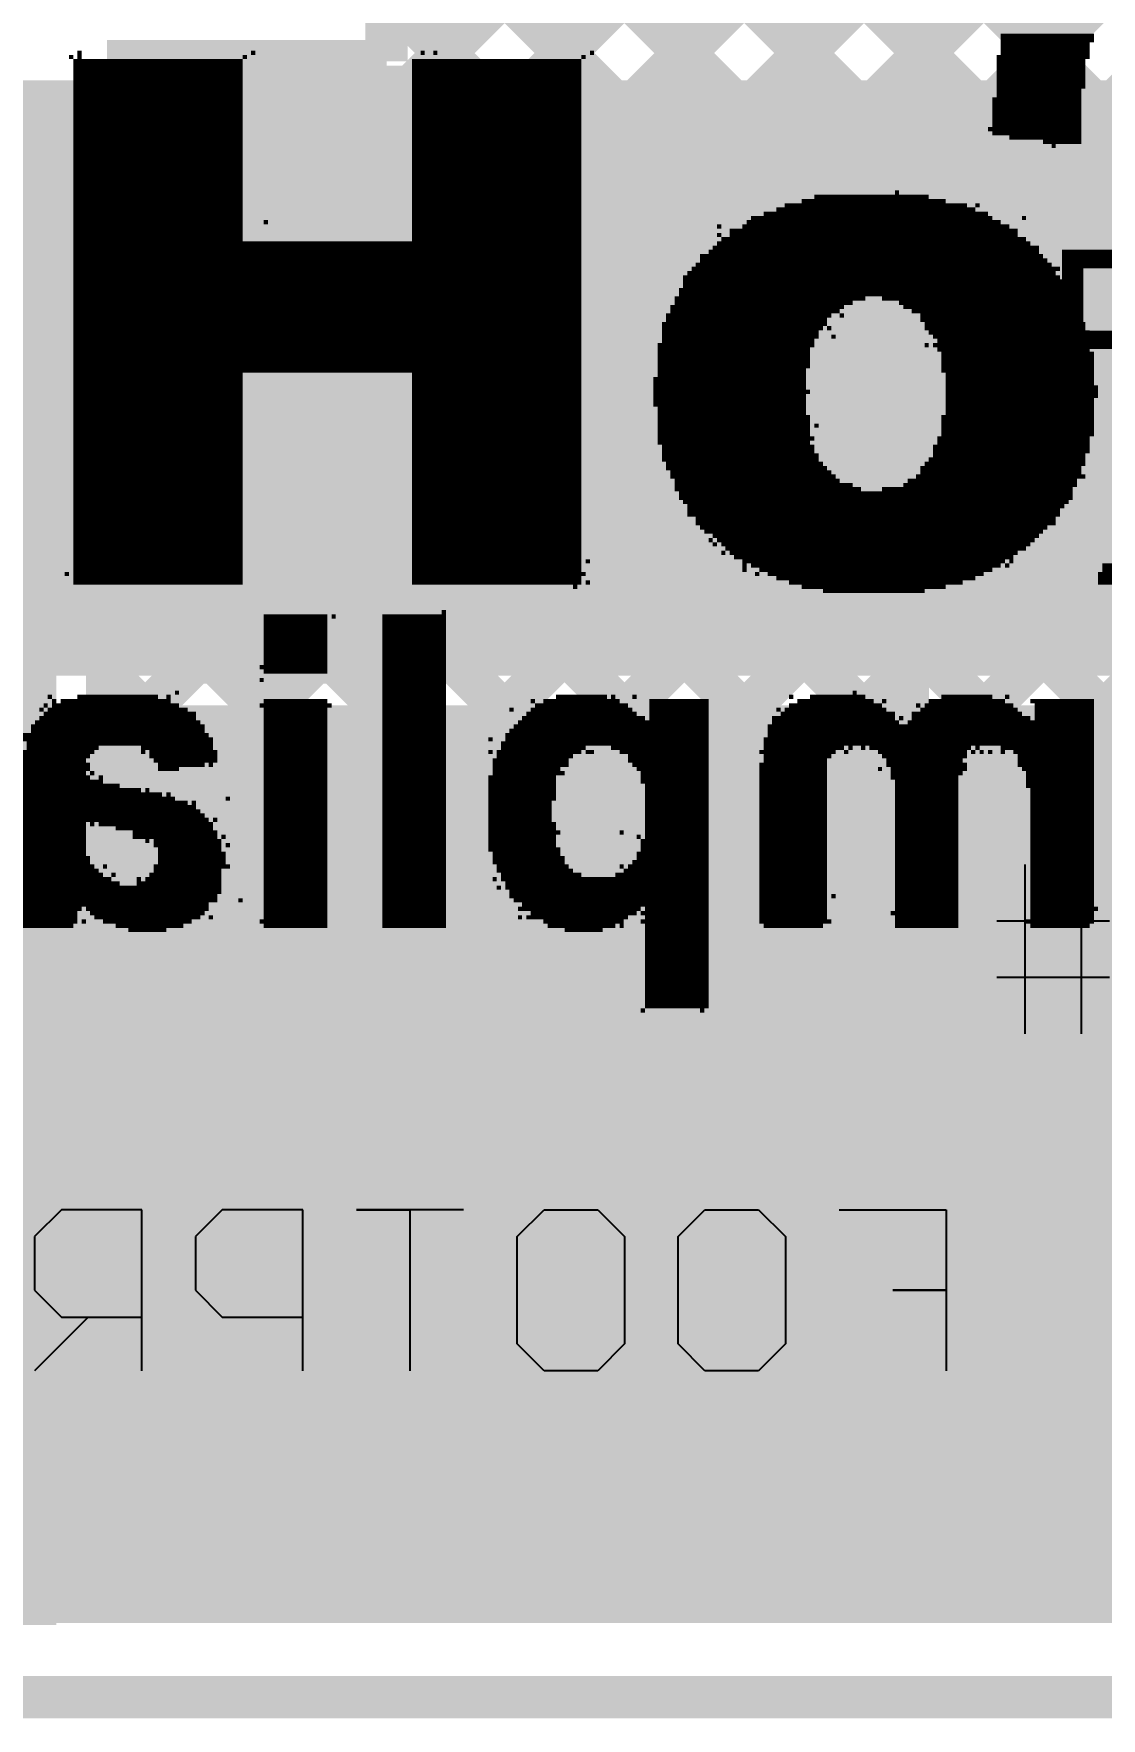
# Model space of a CAD drawing. Header units: millimetres. Extents: x 0.79 to 4.38, y 0.99 to 3.94.
# Drawn here: x 2.5617 to 2.8138, y 0.993 to 1.3905 of the extents above; entities that cross this region are included whole.
import ezdxf

# ---------------------------------------------------------------- set-up
doc = ezdxf.new("R2010")
doc.units = ezdxf.units.MM
doc.header["$MEASUREMENT"] = 0
for name, color, linetype in [('BottomLayer', 5, 'Continuous'), ('BottomOverlay', 54, 'Continuous'), ('Mechanical2', 216, 'Continuous'), ('TopLayer', 1, 'Continuous'), ('TopOverlay', 2, 'Continuous'), ('TopPaste', 8, 'Continuous'), ('TopSolder', 216, 'Continuous')]:
    doc.layers.add(name, color=color, linetype=linetype)

# ---------------------------------------------------------------- blocks, each defined once
blk = doc.blocks.new('16SVPF180M_6')
at = {"layer": 'TopLayer'}
for points in [[(-0.17913, -0.0315), (-0.04134, -0.0315), (-0.17913, 0.0315), (-0.04134, 0.0315)], [(0.04134, -0.0315), (0.17913, -0.0315), (0.04134, 0.0315), (0.17913, 0.0315)]]:
    blk.add_solid(points, dxfattribs=at)
at = {"layer": 'TopOverlay', "const_width": 0.01}
for points in [[(-0.131, 0.082), (-0.073, 0.14)], [(0.135, 0.14), (-0.073, 0.14)], [(0.135, 0.043), (0.135, 0.14)], [(-0.131, 0.041), (-0.131, 0.082)], [(-0.162, 0.0399), (-0.162, 0.0729)], [(-0.14588, 0.0555), (-0.176, 0.0555)], [(-0.131, -0.082), (-0.131, -0.043)], [(0.135, -0.129), (0.135, -0.043)]]:
    blk.add_lwpolyline(points, dxfattribs=at)
at = {"layer": 'TopPaste'}
for points in [[(-0.17913, -0.0315), (-0.04134, -0.0315), (-0.17913, 0.0315), (-0.04134, 0.0315)], [(0.04134, -0.0315), (0.17913, -0.0315), (0.04134, 0.0315), (0.17913, 0.0315)]]:
    blk.add_solid(points, dxfattribs=at)
at = {"layer": 'TopSolder'}
for points in [[(-0.18313, -0.0355), (-0.03734, -0.0355), (-0.18313, 0.0355), (-0.03734, 0.0355)], [(0.03734, -0.0355), (0.18313, -0.0355), (0.03734, 0.0355), (0.18313, 0.0355)]]:
    blk.add_solid(points, dxfattribs=at)
blk = doc.blocks.new('C__0402_217')
at = {"layer": 'TopLayer'}
for points in [[(-0.0095, -0.0125), (-0.0095, 0.0125), (-0.0275, -0.0125), (-0.0275, 0.0125)], [(0.0275, -0.0125), (0.0275, 0.0125), (0.0095, -0.0125), (0.0095, 0.0125)]]:
    blk.add_solid(points, dxfattribs=at)
at = {"layer": 'TopOverlay', "const_width": 0.005}
for points in [[(-0.0325, 0.0175), (-0.0085, 0.0175)], [(-0.0325, 0.0175), (-0.0325, -0.0175)], [(0.0085, 0.0175), (0.0325, 0.0175)], [(0.0325, 0.0175), (0.0325, -0.0175)], [(-0.0325, -0.0175), (-0.0085, -0.0175)], [(0.0085, -0.0175), (0.0325, -0.0175)]]:
    blk.add_lwpolyline(points, dxfattribs=at)
at = {"layer": 'TopPaste'}
for points in [[(-0.0095, -0.0125), (-0.0095, 0.0125), (-0.0275, -0.0125), (-0.0275, 0.0125)], [(0.0275, -0.0125), (0.0275, 0.0125), (0.0095, -0.0125), (0.0095, 0.0125)]]:
    blk.add_solid(points, dxfattribs=at)
at = {"layer": 'TopSolder'}
for points in [[(-0.0055, -0.0165), (-0.0055, 0.0165), (-0.0315, -0.0165), (-0.0315, 0.0165)], [(0.0315, -0.0165), (0.0315, 0.0165), (0.0055, -0.0165), (0.0055, 0.0165)]]:
    blk.add_solid(points, dxfattribs=at)

msp = doc.modelspace()

# ---------------------------------------------------------------- linework, layer by layer
at = {"layer": 'BottomLayer', "const_width": 0.01}
for points in [[(2.579, 1.22135), (3.00265, 1.645)], [(2.579, 1.24964), (2.97436, 1.645)], [(2.579, 1.19307), (3.03093, 1.645)], [(2.579, 1.30621), (2.91779, 1.645)], [(2.579, 1.27792), (2.94608, 1.645)], [(2.579, 1.16478), (3.05922, 1.645)], [(2.645, 1.384), (2.645, 1.645)], [(2.645, 1.54107), (3.16007, 1.026)], [(2.645, 1.51279), (3.13179, 1.026)], [(2.645, 1.48451), (3.10351, 1.026)], [(2.579, 1.1365), (2.917, 1.4745)], [(2.645, 1.45622), (3.07522, 1.026)], [(2.579, 1.10822), (2.917, 1.44622)], [(2.579, 1.07993), (2.93457, 1.4355)], [(2.579, 1.05165), (2.96285, 1.4355)], [(2.58164, 1.026), (2.99114, 1.4355)], [(2.60992, 1.026), (3.01942, 1.4355)], [(2.63821, 1.026), (3.04771, 1.4355)], [(2.66649, 1.026), (3.07599, 1.4355)], [(2.69477, 1.026), (3.10427, 1.4355)], [(2.72306, 1.026), (3.13256, 1.4355)], [(2.75134, 1.026), (3.16084, 1.4355)], [(2.77963, 1.026), (3.18913, 1.4355)], [(2.80791, 1.026), (3.21741, 1.4355)], [(2.645, 1.42794), (3.04694, 1.026)], [(2.645, 1.39965), (3.01865, 1.026)], [(2.579, 1.33449), (2.62851, 1.384)], [(2.579, 1.36278), (2.60022, 1.384)], [(2.579, 1.097), (2.579, 1.384)], [(2.579, 1.384), (2.645, 1.384)], [(2.60408, 1.384), (2.96208, 1.026)], [(2.63237, 1.384), (2.99037, 1.026)], [(2.579, 1.3808), (2.9338, 1.026)], [(2.579, 1.35252), (2.90552, 1.026)], [(2.579, 1.32423), (2.87723, 1.026)], [(2.579, 1.29595), (2.84895, 1.026)], [(2.579, 1.26766), (2.82066, 1.026)], [(2.579, 1.23938), (2.79238, 1.026)], [(2.579, 1.21109), (2.76409, 1.026)], [(2.579, 1.18281), (2.73581, 1.026)], [(2.579, 1.15453), (2.70753, 1.026)], [(2.579, 1.12624), (2.67924, 1.026)], [(2.579, 1.09796), (2.65096, 1.026)], [(2.579, 1.026), (2.579, 1.097)], [(2.579, 1.026), (2.579, 1.097)], [(2.579, 1.06967), (2.62267, 1.026)], [(2.579, 1.04139), (2.59439, 1.026)], [(2.579, 1.026), (4.16873, 1.026)]]:
    msp.add_lwpolyline(points, dxfattribs=at)
at = {"layer": 'BottomLayer'}
for points in [[(2.44433, 1.015), (2.567, 1.015), (2.44433, 1.3795), (2.567, 1.3795)], [(1.512, 1.015), (2.567, 1.015), (1.512, 1.085), (2.567, 1.085)]]:
    msp.add_solid(points, dxfattribs=at)
at = {"layer": 'BottomOverlay'}
for p, q in [((2.56822, 1.11299), (2.56188, 1.10666)), ((2.58721, 1.11299), (2.56822, 1.11299)), ((2.58721, 1.075), (2.58721, 1.11299)), ((2.6062, 1.11299), (2.59987, 1.10666)), ((2.6252, 1.11299), (2.6062, 1.11299)), ((2.6252, 1.075), (2.6252, 1.11299)), ((2.66318, 1.11299), (2.63786, 1.11299)), ((2.63786, 1.11299), (2.65052, 1.11299)), ((2.65052, 1.11299), (2.65052, 1.075)), ((2.67585, 1.10666), (2.68218, 1.11299)), ((2.68218, 1.11299), (2.69484, 1.11299)), ((2.69484, 1.11299), (2.70117, 1.10666)), ((2.71383, 1.10666), (2.72017, 1.11299)), ((2.72017, 1.11299), (2.73283, 1.11299)), ((2.73283, 1.11299), (2.73916, 1.10666)), ((2.75182, 1.11299), (2.77715, 1.11299)), ((2.77715, 1.11299), (2.77715, 1.09399)), ((2.56188, 1.10666), (2.56188, 1.09399)), ((2.59987, 1.10666), (2.59987, 1.09399)), ((2.67585, 1.08133), (2.67585, 1.10666)), ((2.70117, 1.10666), (2.70117, 1.08133)), ((2.71383, 1.08133), (2.71383, 1.10666)), ((2.73916, 1.10666), (2.73916, 1.08133)), ((2.56188, 1.09399), (2.56822, 1.08766)), ((2.59987, 1.09399), (2.6062, 1.08766)), ((2.77715, 1.09399), (2.76449, 1.09399)), ((2.76449, 1.09399), (2.77715, 1.09399)), ((2.77715, 1.09399), (2.77715, 1.075)), ((2.57455, 1.08766), (2.56188, 1.075)), ((2.56822, 1.08766), (2.58721, 1.08766)), ((2.6062, 1.08766), (2.6252, 1.08766)), ((2.68218, 1.075), (2.67585, 1.08133)), ((2.70117, 1.08133), (2.69484, 1.075)), ((2.72017, 1.075), (2.71383, 1.08133)), ((2.73916, 1.08133), (2.73283, 1.075)), ((2.69484, 1.075), (2.68218, 1.075)), ((2.73283, 1.075), (2.72017, 1.075))]:
    msp.add_line(p, q, dxfattribs=at)
at = {"layer": 'BottomOverlay', "const_width": 0.001}
for points in [[(2.79, 1.39), (2.812, 1.39)], [(2.79, 1.389), (2.812, 1.389)], [(2.79, 1.388), (2.811, 1.388)], [(2.79, 1.387), (2.811, 1.387)], [(2.57, 1.385), (2.571, 1.385)], [(2.571, 1.384), (2.611, 1.384)], [(2.571, 1.383), (2.611, 1.383)], [(2.572, 1.386), (2.573, 1.386)], [(2.572, 1.385), (2.573, 1.385)], [(2.611, 1.385), (2.612, 1.385)], [(2.613, 1.386), (2.614, 1.386)], [(2.651, 1.384), (2.691, 1.384)], [(2.651, 1.383), (2.691, 1.383)], [(2.653, 1.386), (2.654, 1.386)], [(2.656, 1.386), (2.657, 1.386)], [(2.691, 1.385), (2.692, 1.385)], [(2.693, 1.386), (2.694, 1.386)], [(2.789, 1.385), (2.811, 1.385)], [(2.789, 1.384), (2.81, 1.384)], [(2.789, 1.383), (2.81, 1.383)], [(2.79, 1.386), (2.811, 1.386)], [(2.571, 1.382), (2.611, 1.382)], [(2.571, 1.381), (2.611, 1.381)], [(2.571, 1.38), (2.611, 1.38)], [(2.571, 1.379), (2.611, 1.379)], [(2.651, 1.382), (2.691, 1.382)], [(2.651, 1.381), (2.691, 1.381)], [(2.651, 1.38), (2.691, 1.38)], [(2.651, 1.379), (2.691, 1.379)], [(2.789, 1.382), (2.81, 1.382)], [(2.789, 1.381), (2.81, 1.381)], [(2.789, 1.38), (2.81, 1.38)], [(2.789, 1.379), (2.81, 1.379)], [(2.571, 1.378), (2.611, 1.378)], [(2.571, 1.377), (2.611, 1.377)], [(2.571, 1.376), (2.611, 1.376)], [(2.571, 1.375), (2.611, 1.375)], [(2.651, 1.378), (2.691, 1.378)], [(2.651, 1.377), (2.691, 1.377)], [(2.651, 1.376), (2.691, 1.376)], [(2.651, 1.375), (2.691, 1.375)], [(2.788, 1.375), (2.809, 1.375)], [(2.789, 1.378), (2.81, 1.378)], [(2.789, 1.377), (2.809, 1.377)], [(2.789, 1.376), (2.809, 1.376)], [(2.571, 1.374), (2.611, 1.374)], [(2.571, 1.373), (2.611, 1.373)], [(2.571, 1.372), (2.611, 1.372)], [(2.571, 1.371), (2.611, 1.371)], [(2.651, 1.374), (2.691, 1.374)], [(2.651, 1.373), (2.691, 1.373)], [(2.651, 1.372), (2.691, 1.372)], [(2.651, 1.371), (2.691, 1.371)], [(2.788, 1.374), (2.809, 1.374)], [(2.788, 1.373), (2.809, 1.373)], [(2.788, 1.372), (2.809, 1.372)], [(2.788, 1.371), (2.809, 1.371)], [(2.571, 1.37), (2.611, 1.37)], [(2.571, 1.369), (2.611, 1.369)], [(2.571, 1.368), (2.611, 1.368)], [(2.571, 1.367), (2.611, 1.367)], [(2.651, 1.37), (2.691, 1.37)], [(2.651, 1.369), (2.691, 1.369)], [(2.651, 1.368), (2.691, 1.368)], [(2.651, 1.367), (2.691, 1.367)], [(2.787, 1.368), (2.809, 1.368)], [(2.788, 1.37), (2.809, 1.37)], [(2.788, 1.369), (2.809, 1.369)], [(2.788, 1.367), (2.809, 1.367)], [(2.571, 1.366), (2.611, 1.366)], [(2.571, 1.365), (2.611, 1.365)], [(2.571, 1.364), (2.611, 1.364)], [(2.571, 1.363), (2.611, 1.363)], [(2.651, 1.366), (2.691, 1.366)], [(2.651, 1.365), (2.691, 1.365)], [(2.651, 1.364), (2.691, 1.364)], [(2.651, 1.363), (2.691, 1.363)], [(2.792, 1.366), (2.809, 1.366)], [(2.8, 1.365), (2.809, 1.365)], [(2.802, 1.364), (2.803, 1.364)], [(2.571, 1.362), (2.611, 1.362)], [(2.571, 1.361), (2.611, 1.361)], [(2.571, 1.36), (2.611, 1.36)], [(2.571, 1.359), (2.611, 1.359)], [(2.651, 1.362), (2.691, 1.362)], [(2.651, 1.361), (2.691, 1.361)], [(2.651, 1.36), (2.691, 1.36)], [(2.651, 1.359), (2.691, 1.359)], [(2.571, 1.358), (2.611, 1.358)], [(2.571, 1.357), (2.611, 1.357)], [(2.571, 1.356), (2.611, 1.356)], [(2.571, 1.355), (2.611, 1.355)], [(2.651, 1.358), (2.691, 1.358)], [(2.651, 1.357), (2.691, 1.357)], [(2.651, 1.356), (2.691, 1.356)], [(2.651, 1.355), (2.691, 1.355)], [(2.571, 1.354), (2.611, 1.354)], [(2.571, 1.353), (2.611, 1.353)], [(2.571, 1.352), (2.611, 1.352)], [(2.571, 1.351), (2.611, 1.351)], [(2.651, 1.354), (2.691, 1.354)], [(2.651, 1.353), (2.691, 1.353)], [(2.651, 1.352), (2.691, 1.352)], [(2.651, 1.351), (2.691, 1.351)], [(2.743, 1.351), (2.777, 1.351)], [(2.746, 1.352), (2.773, 1.352)], [(2.765, 1.353), (2.766, 1.353)], [(2.571, 1.35), (2.611, 1.35)], [(2.571, 1.349), (2.611, 1.349)], [(2.571, 1.348), (2.611, 1.348)], [(2.651, 1.35), (2.691, 1.35)], [(2.651, 1.349), (2.691, 1.349)], [(2.651, 1.348), (2.691, 1.348)], [(2.734, 1.348), (2.787, 1.348)], [(2.737, 1.349), (2.784, 1.349)], [(2.739, 1.35), (2.782, 1.35)], [(2.784, 1.35), (2.785, 1.35)], [(2.571, 1.347), (2.611, 1.347)], [(2.571, 1.346), (2.611, 1.346)], [(2.571, 1.345), (2.611, 1.345)], [(2.571, 1.344), (2.611, 1.344)], [(2.616, 1.346), (2.617, 1.346)], [(2.651, 1.347), (2.691, 1.347)], [(2.651, 1.346), (2.691, 1.346)], [(2.651, 1.345), (2.691, 1.345)], [(2.651, 1.344), (2.691, 1.344)], [(2.723, 1.345), (2.724, 1.345)], [(2.726, 1.344), (2.794, 1.344)], [(2.729, 1.345), (2.792, 1.345)], [(2.73, 1.346), (2.79, 1.346)], [(2.731, 1.347), (2.788, 1.347)], [(2.795, 1.347), (2.796, 1.347)], [(2.571, 1.343), (2.611, 1.343)], [(2.571, 1.342), (2.611, 1.342)], [(2.571, 1.341), (2.691, 1.341)], [(2.571, 1.34), (2.691, 1.34)], [(2.651, 1.343), (2.691, 1.343)], [(2.651, 1.342), (2.691, 1.342)], [(2.722, 1.34), (2.799, 1.34)], [(2.723, 1.343), (2.724, 1.343)], [(2.723, 1.341), (2.797, 1.341)], [(2.724, 1.342), (2.796, 1.342)], [(2.726, 1.343), (2.794, 1.343)], [(2.571, 1.339), (2.691, 1.339)], [(2.571, 1.338), (2.691, 1.338)], [(2.571, 1.337), (2.691, 1.337)], [(2.571, 1.336), (2.691, 1.336)], [(2.718, 1.336), (2.802, 1.336)], [(2.719, 1.338), (2.8, 1.338)], [(2.719, 1.337), (2.801, 1.337)], [(2.721, 1.339), (2.799, 1.339)], [(2.571, 1.335), (2.691, 1.335)], [(2.571, 1.334), (2.691, 1.334)], [(2.571, 1.333), (2.691, 1.333)], [(2.571, 1.332), (2.691, 1.332)], [(2.715, 1.333), (2.804, 1.333)], [(2.715, 1.332), (2.806, 1.332)], [(2.716, 1.334), (2.803, 1.334)], [(2.717, 1.335), (2.804, 1.335)], [(2.807, 1.334), (2.808, 1.334)], [(2.571, 1.331), (2.691, 1.331)], [(2.571, 1.33), (2.691, 1.33)], [(2.571, 1.329), (2.691, 1.329)], [(2.571, 1.328), (2.691, 1.328)], [(2.713, 1.328), (2.758, 1.328)], [(2.714, 1.33), (2.806, 1.33)], [(2.714, 1.329), (2.807, 1.329)], [(2.715, 1.331), (2.805, 1.331)], [(2.762, 1.328), (2.807, 1.328)], [(2.571, 1.327), (2.691, 1.327)], [(2.571, 1.326), (2.691, 1.326)], [(2.571, 1.325), (2.691, 1.325)], [(2.571, 1.324), (2.691, 1.324)], [(2.711, 1.324), (2.75, 1.324)], [(2.712, 1.326), (2.753, 1.326)], [(2.712, 1.325), (2.752, 1.325)], [(2.713, 1.327), (2.755, 1.327)], [(2.752, 1.324), (2.753, 1.324)], [(2.766, 1.327), (2.808, 1.327)], [(2.767, 1.326), (2.808, 1.326)], [(2.769, 1.325), (2.809, 1.325)], [(2.771, 1.324), (2.809, 1.324)], [(2.571, 1.323), (2.691, 1.323)], [(2.571, 1.322), (2.691, 1.322)], [(2.571, 1.321), (2.691, 1.321)], [(2.571, 1.32), (2.691, 1.32)], [(2.71, 1.322), (2.749, 1.322)], [(2.71, 1.321), (2.748, 1.321)], [(2.71, 1.32), (2.747, 1.32)], [(2.711, 1.323), (2.749, 1.323)], [(2.749, 1.321), (2.75, 1.321)], [(2.771, 1.323), (2.809, 1.323)], [(2.772, 1.322), (2.81, 1.322)], [(2.772, 1.321), (2.81, 1.321)], [(2.773, 1.32), (2.811, 1.32)], [(2.571, 1.319), (2.691, 1.319)], [(2.571, 1.318), (2.691, 1.318)], [(2.571, 1.317), (2.691, 1.317)], [(2.571, 1.316), (2.691, 1.316)], [(2.709, 1.317), (2.746, 1.317)], [(2.709, 1.316), (2.745, 1.316)], [(2.71, 1.319), (2.747, 1.319)], [(2.71, 1.318), (2.746, 1.318)], [(2.75, 1.319), (2.751, 1.319)], [(2.772, 1.317), (2.773, 1.317)], [(2.774, 1.319), (2.811, 1.319)], [(2.774, 1.317), (2.811, 1.317)], [(2.775, 1.318), (2.811, 1.318)], [(2.775, 1.316), (2.811, 1.316)], [(2.571, 1.315), (2.691, 1.315)], [(2.571, 1.314), (2.691, 1.314)], [(2.571, 1.313), (2.691, 1.313)], [(2.571, 1.312), (2.691, 1.312)], [(2.709, 1.315), (2.745, 1.315)], [(2.709, 1.314), (2.745, 1.314)], [(2.709, 1.313), (2.745, 1.313)], [(2.709, 1.312), (2.745, 1.312)], [(2.776, 1.315), (2.812, 1.315)], [(2.776, 1.314), (2.812, 1.314)], [(2.776, 1.313), (2.812, 1.313)], [(2.776, 1.312), (2.812, 1.312)], [(2.571, 1.311), (2.691, 1.311)], [(2.571, 1.31), (2.611, 1.31)], [(2.571, 1.309), (2.611, 1.309)], [(2.571, 1.308), (2.611, 1.308)], [(2.651, 1.31), (2.691, 1.31)], [(2.651, 1.309), (2.691, 1.309)], [(2.651, 1.308), (2.691, 1.308)], [(2.708, 1.309), (2.744, 1.309)], [(2.708, 1.308), (2.744, 1.308)], [(2.709, 1.311), (2.744, 1.311)], [(2.709, 1.31), (2.744, 1.31)], [(2.776, 1.311), (2.812, 1.311)], [(2.777, 1.31), (2.812, 1.31)], [(2.777, 1.309), (2.812, 1.309)], [(2.777, 1.308), (2.812, 1.308)], [(2.571, 1.307), (2.611, 1.307)], [(2.571, 1.306), (2.611, 1.306)], [(2.571, 1.305), (2.611, 1.305)], [(2.571, 1.304), (2.611, 1.304)], [(2.651, 1.307), (2.691, 1.307)], [(2.651, 1.306), (2.691, 1.306)], [(2.651, 1.305), (2.691, 1.305)], [(2.651, 1.304), (2.691, 1.304)], [(2.708, 1.307), (2.744, 1.307)], [(2.708, 1.306), (2.745, 1.306)], [(2.708, 1.305), (2.744, 1.305)], [(2.708, 1.304), (2.744, 1.304)], [(2.777, 1.307), (2.813, 1.307)], [(2.777, 1.306), (2.813, 1.306)], [(2.777, 1.305), (2.813, 1.305)], [(2.777, 1.304), (2.812, 1.304)], [(2.571, 1.303), (2.611, 1.303)], [(2.571, 1.302), (2.611, 1.302)], [(2.571, 1.301), (2.611, 1.301)], [(2.571, 1.3), (2.611, 1.3)], [(2.651, 1.303), (2.691, 1.303)], [(2.651, 1.302), (2.691, 1.302)], [(2.651, 1.301), (2.691, 1.301)], [(2.651, 1.3), (2.691, 1.3)], [(2.708, 1.303), (2.744, 1.303)], [(2.709, 1.302), (2.744, 1.302)], [(2.709, 1.301), (2.744, 1.301)], [(2.709, 1.3), (2.745, 1.3)], [(2.776, 1.3), (2.812, 1.3)], [(2.777, 1.303), (2.812, 1.303)], [(2.777, 1.302), (2.812, 1.302)], [(2.777, 1.301), (2.812, 1.301)], [(2.571, 1.299), (2.611, 1.299)], [(2.571, 1.298), (2.611, 1.298)], [(2.571, 1.297), (2.611, 1.297)], [(2.571, 1.296), (2.611, 1.296)], [(2.651, 1.299), (2.691, 1.299)], [(2.651, 1.298), (2.691, 1.298)], [(2.651, 1.297), (2.691, 1.297)], [(2.651, 1.296), (2.691, 1.296)], [(2.709, 1.299), (2.745, 1.299)], [(2.709, 1.298), (2.745, 1.298)], [(2.709, 1.297), (2.745, 1.297)], [(2.709, 1.296), (2.745, 1.296)], [(2.746, 1.298), (2.747, 1.298)], [(2.776, 1.299), (2.812, 1.299)], [(2.776, 1.298), (2.812, 1.298)], [(2.776, 1.297), (2.812, 1.297)], [(2.776, 1.296), (2.812, 1.296)], [(2.571, 1.295), (2.611, 1.295)], [(2.571, 1.294), (2.611, 1.294)], [(2.571, 1.293), (2.611, 1.293)], [(2.571, 1.292), (2.611, 1.292)], [(2.651, 1.295), (2.691, 1.295)], [(2.651, 1.294), (2.691, 1.294)], [(2.651, 1.293), (2.691, 1.293)], [(2.651, 1.292), (2.691, 1.292)], [(2.709, 1.295), (2.746, 1.295)], [(2.709, 1.294), (2.745, 1.294)], [(2.71, 1.293), (2.746, 1.293)], [(2.71, 1.292), (2.746, 1.292)], [(2.774, 1.293), (2.811, 1.293)], [(2.774, 1.292), (2.811, 1.292)], [(2.775, 1.295), (2.811, 1.295)], [(2.775, 1.294), (2.811, 1.294)], [(2.571, 1.291), (2.611, 1.291)], [(2.571, 1.29), (2.611, 1.29)], [(2.571, 1.289), (2.611, 1.289)], [(2.571, 1.288), (2.611, 1.288)], [(2.651, 1.291), (2.691, 1.291)], [(2.651, 1.29), (2.691, 1.29)], [(2.651, 1.289), (2.691, 1.289)], [(2.651, 1.288), (2.691, 1.288)], [(2.71, 1.291), (2.747, 1.291)], [(2.71, 1.29), (2.747, 1.29)], [(2.711, 1.289), (2.748, 1.289)], [(2.711, 1.288), (2.749, 1.288)], [(2.771, 1.288), (2.809, 1.288)], [(2.772, 1.289), (2.81, 1.289)], [(2.773, 1.29), (2.81, 1.29)], [(2.774, 1.291), (2.81, 1.291)], [(2.571, 1.287), (2.611, 1.287)], [(2.571, 1.286), (2.611, 1.286)], [(2.571, 1.285), (2.611, 1.285)], [(2.571, 1.284), (2.611, 1.284)], [(2.651, 1.287), (2.691, 1.287)], [(2.651, 1.286), (2.691, 1.286)], [(2.651, 1.285), (2.691, 1.285)], [(2.651, 1.284), (2.691, 1.284)], [(2.712, 1.287), (2.75, 1.287)], [(2.712, 1.286), (2.751, 1.286)], [(2.713, 1.285), (2.752, 1.285)], [(2.713, 1.284), (2.755, 1.284)], [(2.767, 1.284), (2.808, 1.284)], [(2.768, 1.285), (2.808, 1.285)], [(2.77, 1.286), (2.81, 1.286)], [(2.771, 1.287), (2.809, 1.287)], [(2.571, 1.283), (2.611, 1.283)], [(2.571, 1.282), (2.611, 1.282)], [(2.571, 1.281), (2.611, 1.281)], [(2.571, 1.28), (2.611, 1.28)], [(2.651, 1.283), (2.691, 1.283)], [(2.651, 1.282), (2.691, 1.282)], [(2.651, 1.281), (2.691, 1.281)], [(2.651, 1.28), (2.691, 1.28)], [(2.713, 1.283), (2.757, 1.283)], [(2.714, 1.282), (2.807, 1.282)], [(2.714, 1.281), (2.807, 1.281)], [(2.715, 1.28), (2.806, 1.28)], [(2.762, 1.283), (2.807, 1.283)], [(2.571, 1.279), (2.611, 1.279)], [(2.571, 1.278), (2.611, 1.278)], [(2.571, 1.277), (2.611, 1.277)], [(2.571, 1.276), (2.611, 1.276)], [(2.651, 1.279), (2.691, 1.279)], [(2.651, 1.278), (2.691, 1.278)], [(2.651, 1.277), (2.691, 1.277)], [(2.651, 1.276), (2.691, 1.276)], [(2.716, 1.279), (2.805, 1.279)], [(2.716, 1.278), (2.804, 1.278)], [(2.716, 1.277), (2.804, 1.277)], [(2.718, 1.276), (2.803, 1.276)], [(2.571, 1.275), (2.611, 1.275)], [(2.571, 1.274), (2.611, 1.274)], [(2.571, 1.273), (2.611, 1.273)], [(2.571, 1.272), (2.611, 1.272)], [(2.651, 1.275), (2.691, 1.275)], [(2.651, 1.274), (2.691, 1.274)], [(2.651, 1.273), (2.691, 1.273)], [(2.651, 1.272), (2.691, 1.272)], [(2.718, 1.275), (2.803, 1.275)], [(2.719, 1.274), (2.801, 1.274)], [(2.72, 1.273), (2.8, 1.273)], [(2.722, 1.272), (2.799, 1.272)], [(2.571, 1.271), (2.611, 1.271)], [(2.571, 1.27), (2.611, 1.27)], [(2.571, 1.269), (2.611, 1.269)], [(2.571, 1.268), (2.611, 1.268)], [(2.651, 1.271), (2.691, 1.271)], [(2.651, 1.27), (2.691, 1.27)], [(2.651, 1.269), (2.691, 1.269)], [(2.651, 1.268), (2.691, 1.268)], [(2.721, 1.271), (2.722, 1.271)], [(2.722, 1.27), (2.723, 1.27)], [(2.723, 1.271), (2.798, 1.271)], [(2.724, 1.27), (2.797, 1.27)], [(2.724, 1.268), (2.725, 1.268)], [(2.725, 1.269), (2.796, 1.269)], [(2.726, 1.268), (2.794, 1.268)], [(2.571, 1.267), (2.611, 1.267)], [(2.571, 1.266), (2.611, 1.266)], [(2.571, 1.265), (2.611, 1.265)], [(2.571, 1.264), (2.611, 1.264)], [(2.651, 1.267), (2.691, 1.267)], [(2.651, 1.266), (2.691, 1.266)], [(2.651, 1.265), (2.691, 1.265)], [(2.651, 1.264), (2.691, 1.264)], [(2.692, 1.266), (2.693, 1.266)], [(2.727, 1.267), (2.793, 1.267)], [(2.729, 1.266), (2.791, 1.266)], [(2.729, 1.265), (2.73, 1.265)], [(2.729, 1.264), (2.73, 1.264)], [(2.731, 1.265), (2.79, 1.265)], [(2.733, 1.264), (2.788, 1.264)], [(2.791, 1.265), (2.792, 1.265)], [(2.792, 1.266), (2.793, 1.266)], [(2.814, 1.265), (2.859, 1.265)], [(2.814, 1.264), (2.86, 1.264)], [(2.569, 1.263), (2.57, 1.263)], [(2.571, 1.263), (2.611, 1.263)], [(2.571, 1.262), (2.611, 1.262)], [(2.571, 1.261), (2.611, 1.261)], [(2.651, 1.263), (2.692, 1.263)], [(2.651, 1.262), (2.691, 1.262)], [(2.651, 1.261), (2.691, 1.261)], [(2.689, 1.26), (2.69, 1.26)], [(2.692, 1.261), (2.693, 1.261)], [(2.732, 1.263), (2.733, 1.263)], [(2.735, 1.263), (2.786, 1.263)], [(2.737, 1.262), (2.784, 1.262)], [(2.74, 1.261), (2.781, 1.261)], [(2.743, 1.26), (2.777, 1.26)], [(2.813, 1.263), (2.858, 1.263)], [(2.813, 1.262), (2.858, 1.262)], [(2.813, 1.261), (2.857, 1.261)], [(2.748, 1.259), (2.772, 1.259)], [(2.616, 1.253), (2.631, 1.253)], [(2.616, 1.252), (2.631, 1.252)], [(2.632, 1.253), (2.633, 1.253)], [(2.644, 1.253), (2.659, 1.253)], [(2.644, 1.252), (2.659, 1.252)], [(2.658, 1.254), (2.659, 1.254)], [(2.616, 1.251), (2.631, 1.251)], [(2.616, 1.25), (2.631, 1.25)], [(2.616, 1.249), (2.631, 1.249)], [(2.616, 1.248), (2.631, 1.248)], [(2.644, 1.251), (2.659, 1.251)], [(2.644, 1.25), (2.659, 1.25)], [(2.644, 1.249), (2.659, 1.249)], [(2.644, 1.248), (2.659, 1.248)], [(2.616, 1.247), (2.631, 1.247)], [(2.616, 1.246), (2.631, 1.246)], [(2.616, 1.245), (2.631, 1.245)], [(2.616, 1.244), (2.631, 1.244)], [(2.644, 1.247), (2.659, 1.247)], [(2.644, 1.246), (2.659, 1.246)], [(2.644, 1.245), (2.659, 1.245)], [(2.644, 1.244), (2.659, 1.244)], [(2.615, 1.241), (2.631, 1.241)], [(2.616, 1.243), (2.631, 1.243)], [(2.616, 1.242), (2.631, 1.242)], [(2.616, 1.24), (2.631, 1.24)], [(2.644, 1.243), (2.659, 1.243)], [(2.644, 1.242), (2.659, 1.242)], [(2.644, 1.241), (2.659, 1.241)], [(2.644, 1.24), (2.659, 1.24)], [(2.615, 1.238), (2.616, 1.238)], [(2.644, 1.239), (2.659, 1.239)], [(2.644, 1.238), (2.659, 1.238)], [(2.644, 1.237), (2.659, 1.237)], [(2.644, 1.236), (2.659, 1.236)], [(2.564, 1.232), (2.565, 1.232)], [(2.565, 1.234), (2.566, 1.234)], [(2.566, 1.233), (2.567, 1.233)], [(2.566, 1.232), (2.596, 1.232)], [(2.568, 1.233), (2.594, 1.233)], [(2.572, 1.234), (2.591, 1.234)], [(2.593, 1.234), (2.594, 1.234)], [(2.595, 1.235), (2.596, 1.235)], [(2.615, 1.232), (2.632, 1.232)], [(2.616, 1.233), (2.631, 1.233)], [(2.644, 1.235), (2.659, 1.235)], [(2.644, 1.234), (2.659, 1.234)], [(2.644, 1.233), (2.659, 1.233)], [(2.644, 1.232), (2.659, 1.232)], [(2.679, 1.233), (2.68, 1.233)], [(2.68, 1.232), (2.702, 1.232)], [(2.682, 1.233), (2.7, 1.233)], [(2.685, 1.234), (2.697, 1.234)], [(2.698, 1.234), (2.699, 1.234)], [(2.703, 1.234), (2.704, 1.234)], [(2.707, 1.233), (2.721, 1.233)], [(2.707, 1.232), (2.721, 1.232)], [(2.74, 1.234), (2.741, 1.234)], [(2.74, 1.232), (2.762, 1.232)], [(2.742, 1.233), (2.76, 1.233)], [(2.745, 1.234), (2.758, 1.234)], [(2.755, 1.235), (2.756, 1.235)], [(2.762, 1.233), (2.763, 1.233)], [(2.77, 1.232), (2.771, 1.232)], [(2.772, 1.232), (2.793, 1.232)], [(2.773, 1.233), (2.791, 1.233)], [(2.776, 1.234), (2.788, 1.234)], [(2.791, 1.234), (2.792, 1.234)], [(2.797, 1.233), (2.812, 1.233)], [(2.798, 1.232), (2.812, 1.232)], [(2.562, 1.228), (2.601, 1.228)], [(2.563, 1.231), (2.564, 1.231)], [(2.563, 1.229), (2.6, 1.229)], [(2.564, 1.23), (2.6, 1.23)], [(2.565, 1.231), (2.598, 1.231)], [(2.616, 1.231), (2.631, 1.231)], [(2.616, 1.23), (2.631, 1.23)], [(2.616, 1.229), (2.631, 1.229)], [(2.616, 1.228), (2.631, 1.228)], [(2.644, 1.231), (2.659, 1.231)], [(2.644, 1.23), (2.659, 1.23)], [(2.644, 1.229), (2.659, 1.229)], [(2.644, 1.228), (2.659, 1.228)], [(2.674, 1.231), (2.675, 1.231)], [(2.676, 1.228), (2.721, 1.228)], [(2.677, 1.229), (2.706, 1.229)], [(2.678, 1.23), (2.704, 1.23)], [(2.679, 1.231), (2.703, 1.231)], [(2.707, 1.231), (2.721, 1.231)], [(2.707, 1.23), (2.721, 1.23)], [(2.707, 1.229), (2.721, 1.229)], [(2.736, 1.229), (2.765, 1.229)], [(2.736, 1.228), (2.766, 1.228)], [(2.737, 1.231), (2.738, 1.231)], [(2.738, 1.23), (2.765, 1.23)], [(2.739, 1.231), (2.763, 1.231)], [(2.766, 1.229), (2.767, 1.229)], [(2.768, 1.228), (2.812, 1.228)], [(2.769, 1.23), (2.795, 1.23)], [(2.769, 1.229), (2.797, 1.229)], [(2.771, 1.231), (2.794, 1.231)], [(2.798, 1.231), (2.812, 1.231)], [(2.798, 1.23), (2.812, 1.23)], [(2.798, 1.229), (2.812, 1.229)], [(2.559, 1.225), (2.603, 1.225)], [(2.559, 1.224), (2.604, 1.224)], [(2.561, 1.227), (2.602, 1.227)], [(2.561, 1.226), (2.602, 1.226)], [(2.616, 1.227), (2.631, 1.227)], [(2.616, 1.226), (2.631, 1.226)], [(2.616, 1.225), (2.631, 1.225)], [(2.616, 1.224), (2.631, 1.224)], [(2.644, 1.227), (2.659, 1.227)], [(2.644, 1.226), (2.659, 1.226)], [(2.644, 1.225), (2.659, 1.225)], [(2.644, 1.224), (2.659, 1.224)], [(2.669, 1.224), (2.67, 1.224)], [(2.673, 1.225), (2.721, 1.225)], [(2.673, 1.224), (2.721, 1.224)], [(2.674, 1.226), (2.721, 1.226)], [(2.675, 1.227), (2.721, 1.227)], [(2.734, 1.224), (2.812, 1.224)], [(2.735, 1.227), (2.812, 1.227)], [(2.735, 1.226), (2.812, 1.226)], [(2.735, 1.225), (2.812, 1.225)], [(2.559, 1.221), (2.576, 1.221)], [(2.559, 1.22), (2.575, 1.22)], [(2.56, 1.223), (2.604, 1.223)], [(2.56, 1.222), (2.577, 1.222)], [(2.587, 1.222), (2.604, 1.222)], [(2.587, 1.221), (2.588, 1.221)], [(2.589, 1.221), (2.605, 1.221)], [(2.589, 1.22), (2.605, 1.22)], [(2.616, 1.223), (2.631, 1.223)], [(2.616, 1.222), (2.631, 1.222)], [(2.616, 1.221), (2.631, 1.221)], [(2.616, 1.22), (2.631, 1.22)], [(2.644, 1.223), (2.659, 1.223)], [(2.644, 1.222), (2.659, 1.222)], [(2.644, 1.221), (2.659, 1.221)], [(2.644, 1.22), (2.659, 1.22)], [(2.669, 1.221), (2.67, 1.221)], [(2.671, 1.221), (2.691, 1.221)], [(2.671, 1.22), (2.689, 1.22)], [(2.672, 1.223), (2.721, 1.223)], [(2.672, 1.222), (2.692, 1.222)], [(2.692, 1.221), (2.694, 1.221)], [(2.698, 1.222), (2.721, 1.222)], [(2.7, 1.221), (2.721, 1.221)], [(2.702, 1.22), (2.721, 1.22)], [(2.733, 1.221), (2.751, 1.221)], [(2.734, 1.223), (2.812, 1.223)], [(2.734, 1.222), (2.753, 1.222)], [(2.734, 1.22), (2.75, 1.22)], [(2.753, 1.221), (2.754, 1.221)], [(2.754, 1.222), (2.755, 1.222)], [(2.757, 1.222), (2.758, 1.222)], [(2.759, 1.222), (2.783, 1.222)], [(2.761, 1.221), (2.782, 1.221)], [(2.762, 1.22), (2.782, 1.22)], [(2.783, 1.221), (2.784, 1.221)], [(2.784, 1.222), (2.785, 1.222)], [(2.785, 1.221), (2.786, 1.221)], [(2.787, 1.221), (2.788, 1.221)], [(2.79, 1.222), (2.812, 1.222)], [(2.79, 1.221), (2.791, 1.221)], [(2.793, 1.221), (2.812, 1.221)], [(2.794, 1.22), (2.812, 1.22)], [(2.559, 1.219), (2.574, 1.219)], [(2.559, 1.218), (2.575, 1.218)], [(2.559, 1.217), (2.575, 1.217)], [(2.559, 1.216), (2.574, 1.216)], [(2.575, 1.216), (2.576, 1.216)], [(2.59, 1.219), (2.605, 1.219)], [(2.591, 1.218), (2.602, 1.218)], [(2.591, 1.217), (2.596, 1.217)], [(2.603, 1.218), (2.604, 1.218)], [(2.616, 1.219), (2.631, 1.219)], [(2.616, 1.218), (2.631, 1.218)], [(2.616, 1.217), (2.631, 1.217)], [(2.616, 1.216), (2.631, 1.216)], [(2.644, 1.219), (2.659, 1.219)], [(2.644, 1.218), (2.659, 1.218)], [(2.644, 1.217), (2.659, 1.217)], [(2.644, 1.216), (2.659, 1.216)], [(2.67, 1.219), (2.688, 1.219)], [(2.67, 1.218), (2.688, 1.218)], [(2.67, 1.217), (2.686, 1.217)], [(2.67, 1.216), (2.687, 1.216)], [(2.702, 1.219), (2.721, 1.219)], [(2.703, 1.218), (2.721, 1.218)], [(2.704, 1.217), (2.721, 1.217)], [(2.705, 1.216), (2.721, 1.216)], [(2.733, 1.218), (2.749, 1.218)], [(2.733, 1.217), (2.749, 1.217)], [(2.733, 1.216), (2.749, 1.216)], [(2.734, 1.219), (2.749, 1.219)], [(2.761, 1.217), (2.762, 1.217)], [(2.763, 1.219), (2.781, 1.219)], [(2.763, 1.218), (2.782, 1.218)], [(2.764, 1.217), (2.782, 1.217)], [(2.764, 1.216), (2.781, 1.216)], [(2.794, 1.219), (2.812, 1.219)], [(2.794, 1.218), (2.812, 1.218)], [(2.795, 1.217), (2.812, 1.217)], [(2.796, 1.216), (2.812, 1.216)], [(2.559, 1.215), (2.575, 1.215)], [(2.559, 1.214), (2.578, 1.214)], [(2.559, 1.213), (2.582, 1.213)], [(2.559, 1.212), (2.587, 1.212)], [(2.577, 1.215), (2.578, 1.215)], [(2.588, 1.212), (2.589, 1.212)], [(2.616, 1.215), (2.631, 1.215)], [(2.616, 1.214), (2.631, 1.214)], [(2.616, 1.213), (2.631, 1.213)], [(2.616, 1.212), (2.631, 1.212)], [(2.644, 1.215), (2.659, 1.215)], [(2.644, 1.214), (2.659, 1.214)], [(2.644, 1.213), (2.659, 1.213)], [(2.644, 1.212), (2.659, 1.212)], [(2.669, 1.215), (2.685, 1.215)], [(2.669, 1.214), (2.685, 1.214)], [(2.669, 1.213), (2.685, 1.213)], [(2.669, 1.212), (2.685, 1.212)], [(2.705, 1.215), (2.721, 1.215)], [(2.705, 1.214), (2.721, 1.214)], [(2.706, 1.213), (2.721, 1.213)], [(2.706, 1.212), (2.721, 1.212)], [(2.733, 1.215), (2.749, 1.215)], [(2.733, 1.214), (2.749, 1.214)], [(2.733, 1.213), (2.749, 1.213)], [(2.733, 1.212), (2.749, 1.212)], [(2.764, 1.215), (2.78, 1.215)], [(2.765, 1.214), (2.78, 1.214)], [(2.765, 1.213), (2.78, 1.213)], [(2.765, 1.212), (2.78, 1.212)], [(2.796, 1.215), (2.812, 1.215)], [(2.796, 1.214), (2.812, 1.214)], [(2.796, 1.213), (2.812, 1.213)], [(2.797, 1.212), (2.812, 1.212)], [(2.559, 1.211), (2.592, 1.211)], [(2.559, 1.21), (2.595, 1.21)], [(2.559, 1.209), (2.598, 1.209)], [(2.559, 1.208), (2.6, 1.208)], [(2.593, 1.211), (2.594, 1.211)], [(2.599, 1.209), (2.6, 1.209)], [(2.607, 1.21), (2.608, 1.21)], [(2.616, 1.211), (2.631, 1.211)], [(2.616, 1.21), (2.631, 1.21)], [(2.616, 1.209), (2.631, 1.209)], [(2.616, 1.208), (2.631, 1.208)], [(2.644, 1.211), (2.659, 1.211)], [(2.644, 1.21), (2.659, 1.21)], [(2.644, 1.209), (2.659, 1.209)], [(2.644, 1.208), (2.659, 1.208)], [(2.669, 1.211), (2.685, 1.211)], [(2.669, 1.21), (2.685, 1.21)], [(2.669, 1.209), (2.684, 1.209)], [(2.669, 1.208), (2.684, 1.208)], [(2.706, 1.211), (2.721, 1.211)], [(2.706, 1.21), (2.721, 1.21)], [(2.706, 1.209), (2.721, 1.209)], [(2.706, 1.208), (2.721, 1.208)], [(2.733, 1.211), (2.749, 1.211)], [(2.733, 1.21), (2.749, 1.21)], [(2.733, 1.209), (2.749, 1.209)], [(2.733, 1.208), (2.749, 1.208)], [(2.765, 1.211), (2.78, 1.211)], [(2.765, 1.21), (2.78, 1.21)], [(2.765, 1.209), (2.78, 1.209)], [(2.765, 1.208), (2.78, 1.208)], [(2.797, 1.211), (2.812, 1.211)], [(2.797, 1.21), (2.812, 1.21)], [(2.797, 1.209), (2.812, 1.209)], [(2.797, 1.208), (2.812, 1.208)], [(2.559, 1.207), (2.601, 1.207)], [(2.559, 1.206), (2.602, 1.206)], [(2.559, 1.205), (2.603, 1.205)], [(2.559, 1.204), (2.574, 1.204)], [(2.575, 1.204), (2.576, 1.204)], [(2.577, 1.204), (2.604, 1.204)], [(2.604, 1.205), (2.605, 1.205)], [(2.616, 1.207), (2.631, 1.207)], [(2.616, 1.206), (2.631, 1.206)], [(2.616, 1.205), (2.631, 1.205)], [(2.616, 1.204), (2.631, 1.204)], [(2.644, 1.207), (2.659, 1.207)], [(2.644, 1.206), (2.659, 1.206)], [(2.644, 1.205), (2.659, 1.205)], [(2.644, 1.204), (2.659, 1.204)], [(2.669, 1.207), (2.684, 1.207)], [(2.669, 1.206), (2.684, 1.206)], [(2.669, 1.205), (2.684, 1.205)], [(2.669, 1.204), (2.685, 1.204)], [(2.706, 1.207), (2.721, 1.207)], [(2.706, 1.206), (2.721, 1.206)], [(2.706, 1.205), (2.721, 1.205)], [(2.706, 1.204), (2.721, 1.204)], [(2.733, 1.207), (2.749, 1.207)], [(2.733, 1.206), (2.749, 1.206)], [(2.733, 1.205), (2.749, 1.205)], [(2.733, 1.204), (2.749, 1.204)], [(2.765, 1.207), (2.78, 1.207)], [(2.765, 1.206), (2.78, 1.206)], [(2.765, 1.205), (2.78, 1.205)], [(2.765, 1.204), (2.78, 1.204)], [(2.797, 1.207), (2.812, 1.207)], [(2.797, 1.206), (2.812, 1.206)], [(2.797, 1.205), (2.812, 1.205)], [(2.797, 1.204), (2.812, 1.204)], [(2.559, 1.203), (2.574, 1.203)], [(2.559, 1.202), (2.574, 1.202)], [(2.559, 1.201), (2.574, 1.201)], [(2.559, 1.2), (2.574, 1.2)], [(2.581, 1.203), (2.604, 1.203)], [(2.585, 1.202), (2.605, 1.202)], [(2.585, 1.201), (2.605, 1.201)], [(2.588, 1.2), (2.589, 1.2)], [(2.59, 1.2), (2.606, 1.2)], [(2.606, 1.201), (2.607, 1.201)], [(2.616, 1.203), (2.631, 1.203)], [(2.616, 1.202), (2.631, 1.202)], [(2.616, 1.201), (2.631, 1.201)], [(2.616, 1.2), (2.631, 1.2)], [(2.644, 1.203), (2.659, 1.203)], [(2.644, 1.202), (2.659, 1.202)], [(2.644, 1.201), (2.659, 1.201)], [(2.644, 1.2), (2.659, 1.2)], [(2.669, 1.203), (2.685, 1.203)], [(2.669, 1.202), (2.686, 1.202)], [(2.669, 1.201), (2.685, 1.201)], [(2.669, 1.2), (2.685, 1.2)], [(2.7, 1.202), (2.701, 1.202)], [(2.704, 1.201), (2.705, 1.201)], [(2.705, 1.2), (2.721, 1.2)], [(2.706, 1.203), (2.721, 1.203)], [(2.706, 1.202), (2.721, 1.202)], [(2.706, 1.201), (2.721, 1.201)], [(2.733, 1.203), (2.749, 1.203)], [(2.733, 1.202), (2.749, 1.202)], [(2.733, 1.201), (2.749, 1.201)], [(2.733, 1.2), (2.749, 1.2)], [(2.765, 1.203), (2.78, 1.203)], [(2.765, 1.202), (2.78, 1.202)], [(2.765, 1.201), (2.78, 1.201)], [(2.765, 1.2), (2.78, 1.2)], [(2.797, 1.203), (2.812, 1.203)], [(2.797, 1.202), (2.812, 1.202)], [(2.797, 1.201), (2.812, 1.201)], [(2.797, 1.2), (2.812, 1.2)], [(2.559, 1.199), (2.574, 1.199)], [(2.559, 1.198), (2.574, 1.198)], [(2.559, 1.197), (2.574, 1.197)], [(2.559, 1.196), (2.575, 1.196)], [(2.59, 1.199), (2.606, 1.199)], [(2.591, 1.198), (2.606, 1.198)], [(2.591, 1.197), (2.607, 1.197)], [(2.591, 1.196), (2.607, 1.196)], [(2.607, 1.199), (2.608, 1.199)], [(2.616, 1.199), (2.631, 1.199)], [(2.616, 1.198), (2.631, 1.198)], [(2.616, 1.197), (2.631, 1.197)], [(2.616, 1.196), (2.631, 1.196)], [(2.644, 1.199), (2.659, 1.199)], [(2.644, 1.198), (2.659, 1.198)], [(2.644, 1.197), (2.659, 1.197)], [(2.644, 1.196), (2.659, 1.196)], [(2.669, 1.199), (2.685, 1.199)], [(2.669, 1.198), (2.686, 1.198)], [(2.67, 1.197), (2.686, 1.197)], [(2.67, 1.196), (2.687, 1.196)], [(2.704, 1.197), (2.721, 1.197)], [(2.704, 1.196), (2.721, 1.196)], [(2.705, 1.199), (2.721, 1.199)], [(2.705, 1.198), (2.721, 1.198)], [(2.733, 1.199), (2.749, 1.199)], [(2.733, 1.198), (2.749, 1.198)], [(2.733, 1.197), (2.749, 1.197)], [(2.733, 1.196), (2.749, 1.196)], [(2.765, 1.199), (2.78, 1.199)], [(2.765, 1.198), (2.78, 1.198)], [(2.765, 1.197), (2.78, 1.197)], [(2.765, 1.196), (2.78, 1.196)], [(2.797, 1.199), (2.812, 1.199)], [(2.797, 1.198), (2.812, 1.198)], [(2.797, 1.197), (2.812, 1.197)], [(2.797, 1.196), (2.812, 1.196)], [(2.559, 1.195), (2.575, 1.195)], [(2.559, 1.194), (2.576, 1.194)], [(2.559, 1.193), (2.577, 1.193)], [(2.559, 1.192), (2.578, 1.192)], [(2.578, 1.194), (2.579, 1.194)], [(2.58, 1.192), (2.581, 1.192)], [(2.589, 1.192), (2.606, 1.192)], [(2.59, 1.194), (2.608, 1.194)], [(2.59, 1.193), (2.606, 1.193)], [(2.591, 1.195), (2.607, 1.195)], [(2.616, 1.195), (2.631, 1.195)], [(2.616, 1.194), (2.631, 1.194)], [(2.616, 1.193), (2.631, 1.193)], [(2.616, 1.192), (2.631, 1.192)], [(2.644, 1.195), (2.659, 1.195)], [(2.644, 1.194), (2.659, 1.194)], [(2.644, 1.193), (2.659, 1.193)], [(2.644, 1.192), (2.659, 1.192)], [(2.67, 1.195), (2.687, 1.195)], [(2.671, 1.194), (2.688, 1.194)], [(2.671, 1.193), (2.689, 1.193)], [(2.672, 1.192), (2.691, 1.192)], [(2.699, 1.192), (2.721, 1.192)], [(2.7, 1.194), (2.701, 1.194)], [(2.701, 1.193), (2.721, 1.193)], [(2.702, 1.194), (2.721, 1.194)], [(2.703, 1.195), (2.721, 1.195)], [(2.733, 1.195), (2.749, 1.195)], [(2.733, 1.194), (2.749, 1.194)], [(2.733, 1.193), (2.749, 1.193)], [(2.733, 1.192), (2.749, 1.192)], [(2.765, 1.195), (2.78, 1.195)], [(2.765, 1.194), (2.78, 1.194)], [(2.765, 1.193), (2.78, 1.193)], [(2.765, 1.192), (2.78, 1.192)], [(2.797, 1.195), (2.812, 1.195)], [(2.797, 1.194), (2.812, 1.194)], [(2.797, 1.193), (2.812, 1.193)], [(2.797, 1.192), (2.812, 1.192)], [(2.559, 1.191), (2.58, 1.191)], [(2.559, 1.19), (2.582, 1.19)], [(2.559, 1.189), (2.606, 1.189)], [(2.586, 1.191), (2.587, 1.191)], [(2.586, 1.19), (2.606, 1.19)], [(2.588, 1.191), (2.606, 1.191)], [(2.616, 1.191), (2.631, 1.191)], [(2.616, 1.19), (2.631, 1.19)], [(2.616, 1.189), (2.631, 1.189)], [(2.644, 1.191), (2.659, 1.191)], [(2.644, 1.19), (2.659, 1.19)], [(2.644, 1.189), (2.659, 1.189)], [(2.67, 1.191), (2.671, 1.191)], [(2.671, 1.189), (2.672, 1.189)], [(2.672, 1.191), (2.721, 1.191)], [(2.673, 1.19), (2.721, 1.19)], [(2.673, 1.189), (2.721, 1.189)], [(2.733, 1.191), (2.749, 1.191)], [(2.733, 1.19), (2.749, 1.19)], [(2.733, 1.189), (2.749, 1.189)], [(2.765, 1.191), (2.78, 1.191)], [(2.765, 1.19), (2.78, 1.19)], [(2.765, 1.189), (2.78, 1.189)], [(2.797, 1.191), (2.812, 1.191)], [(2.797, 1.19), (2.812, 1.19)], [(2.797, 1.189), (2.812, 1.189)], [(2.558, 1.188), (2.606, 1.188)], [(2.558, 1.187), (2.605, 1.187)], [(2.558, 1.186), (2.605, 1.186)], [(2.558, 1.185), (2.603, 1.185)], [(2.61, 1.186), (2.611, 1.186)], [(2.616, 1.188), (2.631, 1.188)], [(2.616, 1.187), (2.631, 1.187)], [(2.616, 1.186), (2.631, 1.186)], [(2.616, 1.185), (2.631, 1.185)], [(2.644, 1.188), (2.659, 1.188)], [(2.644, 1.187), (2.659, 1.187)], [(2.644, 1.186), (2.659, 1.186)], [(2.644, 1.185), (2.659, 1.185)], [(2.674, 1.188), (2.721, 1.188)], [(2.674, 1.187), (2.721, 1.187)], [(2.675, 1.186), (2.721, 1.186)], [(2.677, 1.185), (2.721, 1.185)], [(2.733, 1.188), (2.749, 1.188)], [(2.733, 1.187), (2.749, 1.187)], [(2.733, 1.186), (2.749, 1.186)], [(2.733, 1.185), (2.749, 1.185)], [(2.75, 1.187), (2.751, 1.187)], [(2.765, 1.188), (2.78, 1.188)], [(2.765, 1.187), (2.78, 1.187)], [(2.765, 1.186), (2.78, 1.186)], [(2.765, 1.185), (2.78, 1.185)], [(2.797, 1.188), (2.812, 1.188)], [(2.797, 1.187), (2.812, 1.187)], [(2.797, 1.186), (2.812, 1.186)], [(2.797, 1.185), (2.812, 1.185)], [(2.555, 1.181), (2.572, 1.181)], [(2.557, 1.184), (2.573, 1.184)], [(2.557, 1.183), (2.572, 1.183)], [(2.557, 1.182), (2.572, 1.182)], [(2.573, 1.181), (2.574, 1.181)], [(2.574, 1.184), (2.603, 1.184)], [(2.575, 1.183), (2.602, 1.183)], [(2.576, 1.182), (2.601, 1.182)], [(2.578, 1.181), (2.599, 1.181)], [(2.603, 1.182), (2.604, 1.182)], [(2.615, 1.181), (2.631, 1.181)], [(2.616, 1.184), (2.631, 1.184)], [(2.616, 1.183), (2.631, 1.183)], [(2.616, 1.182), (2.631, 1.182)], [(2.644, 1.184), (2.659, 1.184)], [(2.644, 1.183), (2.659, 1.183)], [(2.644, 1.182), (2.659, 1.182)], [(2.644, 1.181), (2.659, 1.181)], [(2.676, 1.184), (2.705, 1.184)], [(2.676, 1.182), (2.677, 1.182)], [(2.678, 1.182), (2.702, 1.182)], [(2.679, 1.183), (2.704, 1.183)], [(2.682, 1.181), (2.701, 1.181)], [(2.705, 1.183), (2.721, 1.183)], [(2.705, 1.181), (2.721, 1.181)], [(2.706, 1.184), (2.721, 1.184)], [(2.706, 1.182), (2.721, 1.182)], [(2.733, 1.184), (2.749, 1.184)], [(2.733, 1.183), (2.749, 1.183)], [(2.733, 1.182), (2.749, 1.182)], [(2.733, 1.181), (2.75, 1.181)], [(2.764, 1.183), (2.78, 1.183)], [(2.765, 1.184), (2.78, 1.184)], [(2.765, 1.182), (2.78, 1.182)], [(2.765, 1.181), (2.78, 1.181)], [(2.796, 1.181), (2.812, 1.181)], [(2.797, 1.184), (2.813, 1.184)], [(2.797, 1.183), (2.812, 1.183)], [(2.797, 1.182), (2.812, 1.182)], [(2.556, 1.18), (2.571, 1.18)], [(2.581, 1.18), (2.597, 1.18)], [(2.584, 1.179), (2.593, 1.179)], [(2.616, 1.18), (2.631, 1.18)], [(2.644, 1.18), (2.659, 1.18)], [(2.683, 1.18), (2.699, 1.18)], [(2.687, 1.179), (2.696, 1.179)], [(2.7, 1.18), (2.701, 1.18)], [(2.706, 1.18), (2.721, 1.18)], [(2.706, 1.179), (2.721, 1.179)], [(2.706, 1.178), (2.721, 1.178)], [(2.706, 1.177), (2.721, 1.177)], [(2.734, 1.18), (2.748, 1.18)], [(2.765, 1.18), (2.78, 1.18)], [(2.797, 1.18), (2.811, 1.18)], [(2.706, 1.176), (2.721, 1.176)], [(2.706, 1.175), (2.721, 1.175)], [(2.706, 1.174), (2.721, 1.174)], [(2.706, 1.173), (2.721, 1.173)], [(2.706, 1.172), (2.721, 1.172)], [(2.706, 1.171), (2.721, 1.171)], [(2.706, 1.17), (2.721, 1.17)], [(2.706, 1.169), (2.721, 1.169)], [(2.706, 1.168), (2.721, 1.168)], [(2.706, 1.167), (2.721, 1.167)], [(2.706, 1.166), (2.721, 1.166)], [(2.706, 1.165), (2.721, 1.165)], [(2.706, 1.164), (2.721, 1.164)], [(2.706, 1.163), (2.721, 1.163)], [(2.706, 1.162), (2.721, 1.162)], [(2.706, 1.161), (2.721, 1.161)], [(2.705, 1.16), (2.706, 1.16)], [(2.719, 1.16), (2.72, 1.16)]]:
    msp.add_lwpolyline(points, dxfattribs=at)
at = {"layer": 'Mechanical2', "const_width": 0.01}
msp.add_lwpolyline([(1, 0.998), (4.346, 0.998)], dxfattribs=at)
at = {"layer": 'TopLayer'}
for points, const_width in [([(2.20827, 1.381), (2.55927, 1.03)], 0.01), ([(2.23373, 1.381), (2.58473, 1.03)], 0.01), ([(2.25918, 1.381), (2.61018, 1.03)], 0.01), ([(2.53004, 1.31004), (2.6281, 1.31004)], 0.025), ([(2.37916, 1.03), (2.57616, 1.227)], 0.01), ([(2.40461, 1.03), (2.60161, 1.227)], 0.01), ([(2.43007, 1.03), (2.62707, 1.227)], 0.01), ([(2.43233, 1.227), (2.8196, 1.227)], 0.01), ([(2.43864, 1.227), (2.63564, 1.03)], 0.01), ([(2.45552, 1.03), (2.65252, 1.227)], 0.01), ([(2.46409, 1.227), (2.66109, 1.03)], 0.01), ([(2.48098, 1.03), (2.67798, 1.227)], 0.01), ([(2.48955, 1.227), (2.68655, 1.03)], 0.01), ([(2.50644, 1.03), (2.70344, 1.227)], 0.01), ([(2.51501, 1.227), (2.71201, 1.03)], 0.01), ([(2.53189, 1.03), (2.72889, 1.227)], 0.01), ([(2.54046, 1.227), (2.73746, 1.03)], 0.01), ([(2.55735, 1.03), (2.75435, 1.227)], 0.01), ([(2.56592, 1.227), (2.76292, 1.03)], 0.01), ([(2.5828, 1.03), (2.7798, 1.227)], 0.01), ([(2.59137, 1.227), (2.78837, 1.03)], 0.01), ([(2.60826, 1.03), (2.80526, 1.227)], 0.01), ([(2.61683, 1.227), (2.81383, 1.03)], 0.01), ([(2.64229, 1.227), (2.83929, 1.03)], 0.01), ([(2.66774, 1.227), (2.8196, 1.07514)], 0.01), ([(2.6932, 1.227), (2.8196, 1.1006)], 0.01), ([(2.71865, 1.227), (2.8196, 1.12605)], 0.01), ([(2.74411, 1.227), (2.8196, 1.15151)], 0.01), ([(2.76956, 1.227), (2.8196, 1.17696)], 0.01), ([(2.79502, 1.227), (2.8196, 1.20242)], 0.01), ([(2.63372, 1.03), (2.8196, 1.21588)], 0.01), ([(2.65917, 1.03), (2.8196, 1.19043)], 0.01), ([(2.68463, 1.03), (2.8196, 1.16497)], 0.01), ([(2.71008, 1.03), (2.8196, 1.13952)], 0.01), ([(2.73554, 1.03), (2.8196, 1.11406)], 0.01), ([(2.76099, 1.03), (2.8196, 1.08861)], 0.01), ([(2.78645, 1.03), (2.8196, 1.06315)], 0.01), ([(2.81191, 1.03), (2.84391, 1.062)], 0.01), ([(1.616, 1.03), (4.16404, 1.03)], 0.01)]:
    msp.add_lwpolyline(points, dxfattribs=dict(at, const_width=const_width))
for points in [[(2.44433, 1.239), (3.1861, 1.239), (2.44433, 1.3795), (3.1861, 1.3795)], [(2.22353, 1.0155), (2.8181, 1.0155), (2.22353, 1.2255), (2.8181, 1.2255)], [(2.8061, 1.0155), (4.129, 1.0155), (2.8061, 1.0645), (4.129, 1.0645)]]:
    msp.add_solid(points, dxfattribs=at)
at = {"layer": 'TopOverlay'}
for p, q in [((2.79571, 1.1945), (2.79571, 1.15451)), ((2.80904, 1.15451), (2.80904, 1.1945)), ((2.78904, 1.18117), (2.8157, 1.18117)), ((2.78904, 1.16784), (2.80904, 1.16784)), ((2.80904, 1.16784), (2.8157, 1.16784))]:
    msp.add_line(p, q, dxfattribs=at)

# ---------------------------------------------------------------- block references
for name, p, rotation in [('16SVPF180M_6', (2.6281, 1.1998), 270), ('C__0402_217', (2.8021, 1.2345), 90)]:
    msp.add_blockref(name, p, dxfattribs=dict(rotation=rotation))

# ---------------------------------------------------------------- texts
msp.add_text('R6', height=0.04, dxfattribs=at).set_placement((2.8001, 1.2995))

doc.saveas('drawing.dxf')
